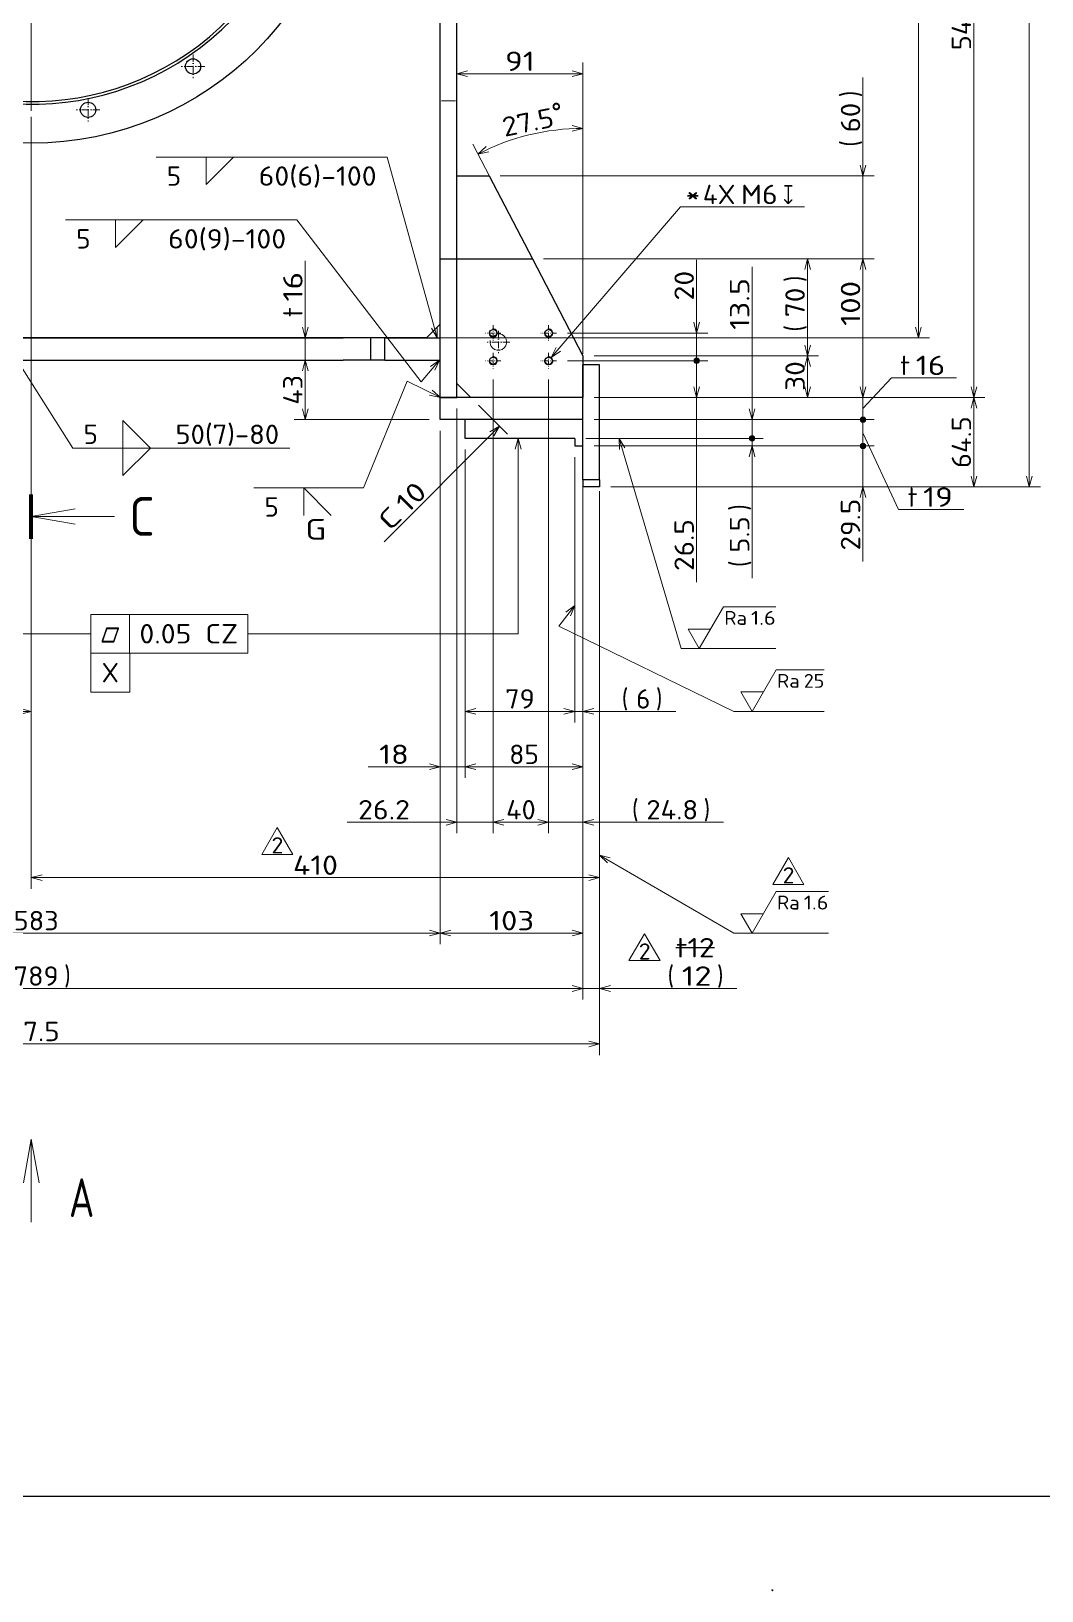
# Model space of a CAD drawing. Extents: x 0 to 1254, y -12 to 833.
# Drawn here: x 586.3 to 768.6, y 7.9 to 289.3 of the extents above; entities that cross this region are included whole.
import ezdxf
from ezdxf.enums import TextEntityAlignment as Align

# ---------------------------------------------------------------- set-up
doc = ezdxf.new("R2010")
doc.units = 0
doc.linetypes.add('DASHDOT', pattern=[18.5, 12, -3, 0.5, -3])
doc.layers.get('0').update_dxf_attribs({"lineweight": 13})
doc.styles.add('GDT', font='gdt.shx')
doc.styles.get("Standard").update_dxf_attribs({"font": 'isocp.shx'})
doc.dimstyles.get("Standard").update_dxf_attribs({"dimtxt": 2.5, "dimasz": 2.5, "dimexe": 1.25, "dimexo": 0.625, "dimtad": 1, "dimcen": 2.5, "dimadec": 0, "dimazin": 0, "dimtfac": 1, "dimtmove": 0, "dimatfit": 0, "dimfxl": 1, "dimarcsym": 0})

# ---------------------------------------------------------------- blocks, each defined once
blk = doc.blocks.new('*D1')
at = {"color": 7, "lineweight": 13}
for p, q in [((622.711303, 402.926621), (768.336303, 402.926621)), ((766.336303, 207.051621), (766.336303, 402.926621)), ((690.836303, 207.051621), (768.336303, 207.051621))]:
    blk.add_line(p, q, dxfattribs=at)
for points in [[(766.853942, 400.994767), (766.336303, 402.926621), (765.818664, 400.994767)], [(765.818664, 208.983475), (766.336303, 207.051621), (766.853942, 208.983475)]]:
    blk.add_lwpolyline(points, dxfattribs=at)
at = {"color": 7, "lineweight": 13, "width": 0.8352}
blk.add_text('783.5', height=3.5, rotation=90, dxfattribs=at).set_placement((765.836303, 298.933919), (765.836303, 311.044324), align=Align.FIT)
blk = doc.blocks.new('*D12')
at = {"color": 7, "lineweight": 13}
for p, q in [((685.836303, 231.051621), (685.836303, 273.717526)), ((675.802879, 249.950646), (665.962226, 268.854367))]:
    blk.add_line(p, q, dxfattribs=at)
for points in [[(683.904449, 271.199887), (685.836303, 271.717526), (683.904449, 272.235162)], [(668.360275, 268.431527), (666.885726, 267.080346), (668.838317, 267.513226)]]:
    blk.add_lwpolyline(points, dxfattribs=at)
blk.add_arc((685.836303, 230.676621), 41.040905, 90.000003, 117.500004, dxfattribs=at)
blk.add_text('%%d', height=3.5, rotation=11.549257, dxfattribs=at).set_placement((680.700179, 272.740899))
at = {"color": 7, "lineweight": 13, "width": 0.836938}
blk.add_text('27.5', height=3.5, rotation=11.549237, dxfattribs=at).set_placement((671.683738, 270.183942), (680.840324, 272.055066), align=Align.FIT)
blk = doc.blocks.new('*D14')
at = {"color": 7, "lineweight": 13}
for p, q in [((481.961303, 221.176621), (481.961303, 104.551621)), ((688.836303, 205.051621), (688.836303, 104.551621)), ((481.961303, 106.551621), (688.836303, 106.551621))]:
    blk.add_line(p, q, dxfattribs=at)
for points in [[(483.893157, 107.06926), (481.961303, 106.551621), (483.893157, 106.033982)], [(686.904449, 106.033982), (688.836303, 106.551621), (686.904449, 107.06926)]]:
    blk.add_lwpolyline(points, dxfattribs=at)
at = {"color": 7, "lineweight": 13, "width": 0.8352}
blk.add_text('827.5', height=3.5, dxfattribs=at).set_placement((579.343601, 107.051621), (591.454005, 107.051621), align=Align.FIT)
blk = doc.blocks.new('*D15')
at = {"color": 214, "lineweight": 13}
for p, q in [((680.124336, 230.371117), (703.418128, 257.553033)), ((703.418128, 257.553033), (725.779754, 257.553033))]:
    blk.add_line(p, q, dxfattribs=at)
blk.add_lwpolyline([(680.988357, 232.174851), (680.124336, 230.371117), (681.774467, 231.501183)], dxfattribs=at)
for s, width, p, p2 in [('4X', 0.953546, (707.449989, 258.053033), (713.330192, 258.053033)), ('M6', 0.967101, (714.3302, 258.053033), (720.93872, 258.053033))]:
    blk.add_text(s, height=3.5, dxfattribs=dict(at, width=width)).set_placement(p, p2, align=Align.FIT)
at = {"color": 214, "lineweight": 13, "style": 'GDT', "width": 0.52601}
blk.add_text('x', height=3.5, dxfattribs=at).set_placement((721.93872, 258.053033), (723.779754, 258.053033), align=Align.FIT)
blk = doc.blocks.new('*D17')
at = {"color": 7, "lineweight": 13}
for p, q in [((622.711303, 399.926621), (748.336303, 399.926621)), ((746.336303, 233.926621), (746.336303, 399.926621)), ((659.586303, 233.926621), (748.336303, 233.926621))]:
    blk.add_line(p, q, dxfattribs=at)
for points in [[(746.853942, 397.994767), (746.336303, 399.926621), (745.818664, 397.994767)], [(745.818664, 235.858475), (746.336303, 233.926621), (746.853942, 235.858475)]]:
    blk.add_lwpolyline(points, dxfattribs=at)
at = {"color": 7, "lineweight": 13, "width": 0.839874}
blk.add_text('664', height=3.5, rotation=90, dxfattribs=at).set_placement((745.836303, 312.867228), (745.836303, 320.986014), align=Align.FIT)
blk = doc.blocks.new('*D18')
at = {"color": 7, "lineweight": 13}
for p, q in [((663.086303, 281.577279), (685.836303, 281.577279)), ((685.836303, 231.051621), (685.836303, 283.577279))]:
    blk.add_line(p, q, dxfattribs=at)
for points in [[(665.018157, 282.094918), (663.086303, 281.577279), (665.018157, 281.059643)], [(683.904449, 281.059643), (685.836303, 281.577279), (683.904449, 282.094918)]]:
    blk.add_lwpolyline(points, dxfattribs=at)
at = {"color": 7, "lineweight": 13, "width": 1.036294}
blk.add_text('91', height=3.5, dxfattribs=at).set_placement((671.78421, 282.077279), (677.138397, 282.077279), align=Align.FIT)
blk = doc.blocks.new('*D21')
at = {"color": 7, "lineweight": 13}
for p, q in [((685.836303, 206.301621), (685.836303, 114.551621)), ((688.836303, 206.301621), (688.836303, 114.551621)), ((680.836303, 116.551621), (713.59143, 116.551621))]:
    blk.add_line(p, q, dxfattribs=at)
for points in [[(683.904449, 116.033982), (685.836303, 116.551621), (683.904449, 117.06926)], [(690.768157, 117.06926), (688.836303, 116.551621), (690.768157, 116.033982)]]:
    blk.add_lwpolyline(points, dxfattribs=at)
for s, p in [('(', (701.081176, 117.051621)), (')', (710.013397, 117.051621))]:
    blk.add_text(s, height=3.5, dxfattribs=at).set_placement(p)
at = {"color": 7, "lineweight": 13, "width": 0.868247}
blk.add_text('12', height=3.5, dxfattribs=at).set_placement((703.65921, 117.051621), (709.013397, 117.051621), align=Align.FIT)
blk = doc.blocks.new('*D22')
at = {"color": 7, "lineweight": 13}
for p, q in [((586.336303, 266.301621), (586.336303, 134.551621)), ((688.836303, 206.301621), (688.836303, 134.551621)), ((586.336303, 136.551621), (688.836303, 136.551621))]:
    blk.add_line(p, q, dxfattribs=at)
for points in [[(588.268155, 137.06926), (586.336303, 136.551621), (588.268155, 136.033982)], [(686.904449, 136.033982), (688.836303, 136.551621), (686.904449, 137.06926)]]:
    blk.add_lwpolyline(points, dxfattribs=at)
at = {"color": 7, "lineweight": 13, "width": 0.854609}
blk.add_text('410', height=3.5, dxfattribs=at).set_placement((633.526908, 137.051621), (641.645698, 137.051621), align=Align.FIT)
blk = doc.blocks.new('*D23')
at = {"color": 5, "lineweight": 13}
blk.add_line((497.336303, 316.551621), (586.336303, 316.551621), dxfattribs=at)
for points in [[(499.268157, 317.069259), (497.336303, 316.551621), (499.268157, 316.033983)], [(584.404451, 316.033983), (586.336303, 316.551621), (584.404451, 317.069259)]]:
    blk.add_lwpolyline(points, dxfattribs=at)
for s, height, width, p, p2 in [('356', 3.5, 0.854609, (541.010467, 317.051621), (549.129257, 317.051621)), ('%%p0.10', 1.75, 0.948387, (551.229251, 317.926621), (558.579252, 317.926621))]:
    blk.add_text(s, height=height, dxfattribs=dict(at, width=width)).set_placement(p, p2, align=Align.FIT)
blk = doc.blocks.new('*D26')
at = {"color": 7, "lineweight": 13}
for p, q in [((514.336303, 217.176621), (514.336303, 124.551621)), ((660.086303, 217.176621), (660.086303, 124.551621)), ((514.336303, 126.551621), (660.086303, 126.551621))]:
    blk.add_line(p, q, dxfattribs=at)
for points in [[(516.268157, 127.06926), (514.336303, 126.551621), (516.268157, 126.033982)], [(658.154449, 126.033982), (660.086303, 126.551621), (658.154449, 127.06926)]]:
    blk.add_lwpolyline(points, dxfattribs=at)
at = {"color": 7, "lineweight": 13, "width": 0.854609}
blk.add_text('583', height=3.5, dxfattribs=at).set_placement((583.15191, 127.051621), (591.270696, 127.051621), align=Align.FIT)
blk = doc.blocks.new('*D27')
at = {"color": 7, "lineweight": 13}
for p, q in [((660.086303, 217.176621), (660.086303, 124.551621)), ((685.836303, 217.176621), (685.836303, 124.551621)), ((660.086303, 126.551621), (685.836303, 126.551621))]:
    blk.add_line(p, q, dxfattribs=at)
for points in [[(662.018157, 127.06926), (660.086303, 126.551621), (662.018157, 126.033982)], [(683.904449, 126.033982), (685.836303, 126.551621), (683.904449, 127.06926)]]:
    blk.add_lwpolyline(points, dxfattribs=at)
at = {"color": 7, "lineweight": 13, "width": 0.854609}
blk.add_text('103', height=3.5, dxfattribs=at).set_placement((668.901908, 127.051621), (677.020698, 127.051621), align=Align.FIT)
blk = doc.blocks.new('*D28')
at = {"color": 7, "lineweight": 13}
for p, q in [((716.336303, 216.301621), (716.336303, 246.7174)), ((687.836303, 219.176621), (718.336303, 219.176621)), ((686.336303, 215.801621), (718.336303, 215.801621))]:
    blk.add_line(p, q, dxfattribs=at)
blk.add_lwpolyline([(715.818664, 221.108475), (716.336303, 219.176621), (716.853942, 221.108475)], dxfattribs=at)
at = {"color": 7, "lineweight": 13, "const_width": 0.5}
for points in [[(716.586303, 215.801621, 1), (716.086303, 215.801621)], [(716.086303, 215.801621, 1), (716.586303, 215.801621)]]:
    blk.add_lwpolyline(points, format="xyb", dxfattribs=at)
at = {"color": 7, "lineweight": 13}
blk.add_circle((716.336303, 215.801621), 0.5, dxfattribs=at)
at = {"color": 7, "lineweight": 13, "width": 0.836938}
blk.add_text('13.5', height=3.5, rotation=90, dxfattribs=at).set_placement((715.836303, 235.37159), (715.836303, 244.7174), align=Align.FIT)
blk = doc.blocks.new('*D29')
at = {"color": 7, "lineweight": 13}
for p, q in [((716.336303, 216.301621), (716.336303, 220.801621)), ((686.336303, 215.801621), (718.336303, 215.801621)), ((687.836303, 214.426621), (718.336303, 214.426621)), ((716.336303, 190.589249), (716.336303, 215.301621))]:
    blk.add_line(p, q, dxfattribs=at)
blk.add_lwpolyline([(716.853942, 212.494767), (716.336303, 214.426621), (715.818664, 212.494767)], dxfattribs=at)
at = {"color": 7, "lineweight": 13, "const_width": 0.5}
for points in [[(716.586303, 215.801621, 1), (716.086303, 215.801621)], [(716.086303, 215.801621, 1), (716.586303, 215.801621)]]:
    blk.add_lwpolyline(points, format="xyb", dxfattribs=at)
at = {"color": 7, "lineweight": 13}
blk.add_circle((716.336303, 215.801621), 0.5, dxfattribs=at)
for s, p in [(')', (715.836303, 202.748505)), ('(', (715.836303, 192.589249))]:
    blk.add_text(s, height=3.5, rotation=90.000003, dxfattribs=at).set_placement(p)
at = {"color": 7, "lineweight": 13, "width": 0.840154}
blk.add_text('5.5', height=3.5, rotation=90, dxfattribs=at).set_placement((715.836303, 195.167298), (715.836303, 201.748505), align=Align.FIT)
blk = doc.blocks.new('*D30')
at = {"color": 7, "lineweight": 13}
for p, q in [((687.836303, 230.676621), (728.336303, 230.676621)), ((726.336303, 223.176621), (726.336303, 230.676621)), ((687.836303, 223.176621), (728.336303, 223.176621))]:
    blk.add_line(p, q, dxfattribs=at)
for points in [[(726.853942, 228.744767), (726.336303, 230.676621), (725.818664, 228.744767)], [(725.818664, 225.108475), (726.336303, 223.176621), (726.853942, 225.108475)]]:
    blk.add_lwpolyline(points, dxfattribs=at)
at = {"color": 7, "lineweight": 13, "width": 0.868247}
blk.add_text('30', height=3.5, rotation=90, dxfattribs=at).set_placement((725.836303, 224.36744), (725.836303, 229.721627), align=Align.FIT)
blk = doc.blocks.new('*D31')
at = {"color": 7, "lineweight": 13}
for p, q in [((678.726379, 248.176621), (728.336303, 248.176621)), ((726.336303, 230.676621), (726.336303, 248.176621)), ((687.836303, 230.676621), (728.336303, 230.676621))]:
    blk.add_line(p, q, dxfattribs=at)
for points in [[(726.853942, 246.244767), (726.336303, 248.176621), (725.818664, 246.244767)], [(725.818664, 232.608475), (726.336303, 230.676621), (726.853942, 232.608475)]]:
    blk.add_lwpolyline(points, dxfattribs=at)
for s, p in [(')', (725.836303, 243.994187)), ('(', (725.836303, 235.061967))]:
    blk.add_text(s, height=3.5, rotation=90.000003, dxfattribs=at).set_placement(p)
at = {"color": 7, "lineweight": 13, "width": 0.868247}
blk.add_text('70', height=3.5, rotation=90, dxfattribs=at).set_placement((725.836303, 237.64), (725.836303, 242.994187), align=Align.FIT)
blk = doc.blocks.new('*D34')
at = {"color": 7, "lineweight": 13}
for p, q in [((648.086303, 229.926621), (633.754394, 229.926621)), ((635.754394, 219.176621), (635.754394, 229.926621)), ((658.086303, 219.176621), (633.754394, 219.176621))]:
    blk.add_line(p, q, dxfattribs=at)
for points in [[(636.272033, 227.994767), (635.754394, 229.926621), (635.236755, 227.994767)], [(635.236755, 221.108475), (635.754394, 219.176621), (636.272033, 221.108475)]]:
    blk.add_lwpolyline(points, dxfattribs=at)
at = {"color": 7, "lineweight": 13, "width": 0.868247}
blk.add_text('43', height=3.5, rotation=90, dxfattribs=at).set_placement((635.254394, 221.874528), (635.254394, 227.228715), align=Align.FIT)
blk = doc.blocks.new('*D35')
at = {"color": 7, "lineweight": 13}
blk.add_line((635.754394, 224.926621), (635.754394, 247.830247), dxfattribs=at)
for points in [[(635.236755, 235.858475), (635.754394, 233.926621), (636.272033, 235.858475)], [(636.272033, 227.994767), (635.754394, 229.926621), (635.236755, 227.994767)]]:
    blk.add_lwpolyline(points, dxfattribs=at)
for s, width, p, p2 in [('16', 0.868247, (635.254394, 240.476052), (635.254394, 245.830239)), ('t', 1.09249, (635.254394, 237.655236), (635.254394, 239.476052))]:
    blk.add_text(s, height=3.5, rotation=90, dxfattribs=dict(at, width=width)).set_placement(p, p2, align=Align.FIT)
blk = doc.blocks.new('*D40')
at = {"color": 7, "lineweight": 13}
for p, q in [((665.086303, 360.551621), (758.336303, 360.551621)), ((756.336303, 223.176621), (756.336303, 360.551621)), ((687.836303, 223.176621), (758.336303, 223.176621))]:
    blk.add_line(p, q, dxfattribs=at)
for points in [[(756.853942, 358.619771), (756.336303, 360.551621), (755.818664, 358.619771)], [(755.818664, 225.108475), (756.336303, 223.176621), (756.853942, 225.108475)]]:
    blk.add_lwpolyline(points, dxfattribs=at)
at = {"color": 7, "lineweight": 13, "width": 0.8352}
blk.add_text('549.5', height=3.5, rotation=90, dxfattribs=at).set_placement((755.836303, 285.808919), (755.836303, 297.919324), align=Align.FIT)
blk = doc.blocks.new('*D43')
at = {"color": 7, "lineweight": 13}
for p, q in [((687.836303, 223.176621), (758.336303, 223.176621)), ((756.336303, 207.051621), (756.336303, 223.176621)), ((690.836303, 207.051621), (758.336303, 207.051621))]:
    blk.add_line(p, q, dxfattribs=at)
for points in [[(756.853942, 221.244767), (756.336303, 223.176621), (755.818664, 221.244767)], [(755.818664, 208.983475), (756.336303, 207.051621), (756.853942, 208.983475)]]:
    blk.add_lwpolyline(points, dxfattribs=at)
at = {"color": 7, "lineweight": 13, "width": 0.836938}
blk.add_text('64.5', height=3.5, rotation=90, dxfattribs=at).set_placement((755.836303, 210.441216), (755.836303, 219.787026), align=Align.FIT)
blk = doc.blocks.new('*D59')
at = {"color": 7, "lineweight": 13}
for p, q in [((488.586303, 205.051621), (488.586303, 114.551621)), ((685.836303, 205.051621), (685.836303, 114.551621)), ((488.586303, 116.551621), (685.836303, 116.551621))]:
    blk.add_line(p, q, dxfattribs=at)
for points in [[(490.518157, 117.06926), (488.586303, 116.551621), (490.518157, 116.033982)], [(683.904449, 116.033982), (685.836303, 116.551621), (683.904449, 117.06926)]]:
    blk.add_lwpolyline(points, dxfattribs=at)
for s, p in [('(', (580.573876, 117.051621)), (')', (592.270696, 117.051621))]:
    blk.add_text(s, height=3.5, dxfattribs=at).set_placement(p)
at = {"color": 7, "lineweight": 13, "width": 0.86987}
blk.add_text('789', height=3.5, dxfattribs=at).set_placement((583.15191, 117.051621), (591.270696, 117.051621), align=Align.FIT)
blk = doc.blocks.new('*D62')
at = {"color": 7, "lineweight": 13}
for p, q in [((660.086303, 217.176621), (660.086303, 154.551621)), ((664.586303, 213.801621), (664.586303, 154.551621)), ((647.068794, 156.551621), (669.586303, 156.551621))]:
    blk.add_line(p, q, dxfattribs=at)
for points in [[(658.154449, 156.033982), (660.086303, 156.551621), (658.154449, 157.06926)], [(666.518157, 157.06926), (664.586303, 156.551621), (666.518157, 156.033982)]]:
    blk.add_lwpolyline(points, dxfattribs=at)
at = {"color": 7, "lineweight": 13, "width": 0.868247}
blk.add_text('18', height=3.5, dxfattribs=at).set_placement((649.068794, 157.051621), (654.422981, 157.051621), align=Align.FIT)
blk = doc.blocks.new('*D63')
at = {"color": 7, "lineweight": 13}
for p, q in [((664.586303, 213.801621), (664.586303, 154.551621)), ((685.836303, 205.051621), (685.836303, 154.551621)), ((664.586303, 156.551621), (685.836303, 156.551621))]:
    blk.add_line(p, q, dxfattribs=at)
for points in [[(666.518157, 157.06926), (664.586303, 156.551621), (666.518157, 156.033982)], [(683.904449, 156.033982), (685.836303, 156.551621), (683.904449, 157.06926)]]:
    blk.add_lwpolyline(points, dxfattribs=at)
at = {"color": 7, "lineweight": 13, "width": 0.868247}
blk.add_text('85', height=3.5, dxfattribs=at).set_placement((672.53421, 157.051621), (677.888397, 157.051621), align=Align.FIT)
blk = doc.blocks.new('*D64')
at = {"color": 7, "lineweight": 13}
for p, q in [((684.336303, 212.426621), (684.336303, 164.551621)), ((685.836303, 205.051621), (685.836303, 164.551621)), ((679.336303, 166.551621), (702.57405, 166.551621))]:
    blk.add_line(p, q, dxfattribs=at)
for points in [[(682.404449, 166.033982), (684.336303, 166.551621), (682.404449, 167.06926)], [(687.768157, 167.06926), (685.836303, 166.551621), (687.768157, 166.033982)]]:
    blk.add_lwpolyline(points, dxfattribs=at)
for s, p in [('(', (692.828384, 167.051621)), (')', (698.996017, 167.051621))]:
    blk.add_text(s, height=3.5, dxfattribs=at).set_placement(p)
at = {"color": 7, "lineweight": 13, "width": 0.913976}
blk.add_text('6', height=3.5, dxfattribs=at).set_placement((695.406417, 167.051621), (697.996017, 167.051621), align=Align.FIT)
blk = doc.blocks.new('*D65')
at = {"color": 7, "lineweight": 13}
for p, q in [((664.586303, 213.801621), (664.586303, 164.551621)), ((684.336303, 212.426621), (684.336303, 164.551621)), ((664.586303, 166.551621), (684.336303, 166.551621))]:
    blk.add_line(p, q, dxfattribs=at)
for points in [[(666.518157, 167.06926), (664.586303, 166.551621), (666.518157, 166.033982)], [(682.404449, 166.033982), (684.336303, 166.551621), (682.404449, 167.06926)]]:
    blk.add_lwpolyline(points, dxfattribs=at)
at = {"color": 7, "lineweight": 13, "width": 0.892365}
blk.add_text('79', height=3.5, dxfattribs=at).set_placement((671.78421, 167.051621), (677.138397, 167.051621), align=Align.FIT)
blk = doc.blocks.new('*D66')
at = {"color": 7, "lineweight": 13}
for p, q in [((687.836303, 214.426621), (738.336303, 214.426621)), ((736.336303, 193.565507), (736.336303, 213.926621)), ((690.836303, 207.051621), (738.336303, 207.051621))]:
    blk.add_line(p, q, dxfattribs=at)
at = {"color": 7, "lineweight": 13, "const_width": 0.5}
for points in [[(736.586303, 214.426621, 1), (736.086303, 214.426621)], [(736.086303, 214.426621, 1), (736.586303, 214.426621)]]:
    blk.add_lwpolyline(points, format="xyb", dxfattribs=at)
at = {"color": 7, "lineweight": 13}
blk.add_lwpolyline([(736.853942, 205.119767), (736.336303, 207.051621), (735.818664, 205.119767)], dxfattribs=at)
blk.add_circle((736.336303, 214.426621), 0.5, dxfattribs=at)
at = {"color": 7, "lineweight": 13, "width": 0.836938}
blk.add_text('29.5', height=3.5, rotation=90, dxfattribs=at).set_placement((735.836303, 195.565507), (735.836303, 204.911309), align=Align.FIT)
blk = doc.blocks.new('*D67')
at = {"color": 7, "lineweight": 13}
for p, q in [((687.836303, 219.176621), (738.336303, 219.176621)), ((736.336303, 214.926621), (736.336303, 218.676621)), ((736.336303, 216.801621), (742.72058, 202.957123)), ((687.836303, 214.426621), (738.336303, 214.426621)), ((742.72058, 202.957123), (754.545471, 202.957123))]:
    blk.add_line(p, q, dxfattribs=at)
at = {"color": 7, "lineweight": 13, "const_width": 0.5}
for points in [[(736.586303, 219.176621, 1), (736.086303, 219.176621)], [(736.086303, 219.176621, 1), (736.586303, 219.176621)], [(736.586303, 214.426621, 1), (736.086303, 214.426621)], [(736.086303, 214.426621, 1), (736.586303, 214.426621)]]:
    blk.add_lwpolyline(points, format="xyb", dxfattribs=at)
at = {"color": 7, "lineweight": 13}
for centre in [(736.336303, 219.176621), (736.336303, 214.426621)]:
    blk.add_circle(centre, 0.5, dxfattribs=at)
for s, width, p, p2 in [('t', 1.09248, (744.370483, 203.457123), (746.191284, 203.457123)), ('19', 0.892365, (747.191284, 203.457123), (752.545471, 203.457123))]:
    blk.add_text(s, height=3.5, dxfattribs=dict(at, width=width)).set_placement(p, p2, align=Align.FIT)
blk = doc.blocks.new('*D68')
at = {"color": 7, "lineweight": 13}
for p, q in [((736.336303, 219.676621), (736.336303, 228.176621)), ((736.336303, 221.176621), (741.485534, 226.715516)), ((741.485534, 226.715516), (753.192809, 226.715516)), ((687.836303, 223.176621), (738.336303, 223.176621)), ((687.836303, 219.176621), (738.336303, 219.176621))]:
    blk.add_line(p, q, dxfattribs=at)
blk.add_lwpolyline([(735.818664, 225.108475), (736.336303, 223.176621), (736.853942, 225.108475)], dxfattribs=at)
at = {"color": 7, "lineweight": 13, "const_width": 0.5}
for points in [[(736.586303, 219.176621, 1), (736.086303, 219.176621)], [(736.086303, 219.176621, 1), (736.586303, 219.176621)]]:
    blk.add_lwpolyline(points, format="xyb", dxfattribs=at)
at = {"color": 7, "lineweight": 13}
blk.add_circle((736.336303, 219.176621), 0.5, dxfattribs=at)
for s, width, p, p2 in [('t', 1.09248, (743.017822, 227.215516), (744.838622, 227.215516)), ('16', 0.868247, (745.838622, 227.215516), (751.192809, 227.215516))]:
    blk.add_text(s, height=3.5, dxfattribs=dict(at, width=width)).set_placement(p, p2, align=Align.FIT)
blk = doc.blocks.new('*D69')
at = {"color": 7, "lineweight": 13}
for p, q in [((678.726379, 248.176621), (738.336303, 248.176621)), ((736.336303, 223.176621), (736.336303, 248.176621)), ((687.836303, 223.176621), (738.336303, 223.176621))]:
    blk.add_line(p, q, dxfattribs=at)
for points in [[(736.853942, 246.244767), (736.336303, 248.176621), (735.818664, 246.244767)], [(735.818664, 225.108475), (736.336303, 223.176621), (736.853942, 225.108475)]]:
    blk.add_lwpolyline(points, dxfattribs=at)
at = {"color": 7, "lineweight": 13, "width": 0.854609}
blk.add_text('100', height=3.5, rotation=90, dxfattribs=at).set_placement((735.836303, 236.094338), (735.836303, 244.213128), align=Align.FIT)
blk = doc.blocks.new('*D70')
at = {"color": 7, "lineweight": 13}
for p, q in [((736.336303, 243.176621), (736.336303, 280.919614)), ((670.917877, 263.176621), (738.336303, 263.176621)), ((678.726379, 248.176621), (738.336303, 248.176621))]:
    blk.add_line(p, q, dxfattribs=at)
for points in [[(735.818664, 265.108472), (736.336303, 263.176621), (736.853942, 265.108472)], [(736.853942, 246.244767), (736.336303, 248.176621), (735.818664, 246.244767)]]:
    blk.add_lwpolyline(points, dxfattribs=at)
for s, p in [(')', (735.836303, 277.34158)), ('(', (735.836303, 268.409352))]:
    blk.add_text(s, height=3.5, rotation=90.000003, dxfattribs=at).set_placement(p)
at = {"color": 7, "lineweight": 13, "width": 0.868247}
blk.add_text('60', height=3.5, rotation=90, dxfattribs=at).set_placement((735.836303, 270.987389), (735.836303, 276.341576), align=Align.FIT)
blk = doc.blocks.new('*D74')
at = {"color": 7, "lineweight": 13}
for p, q in [((586.336303, 266.301621), (586.336303, 164.551621)), ((491.086303, 210.926621), (491.086303, 164.551621)), ((491.086303, 166.551621), (586.336303, 166.551621))]:
    blk.add_line(p, q, dxfattribs=at)
for points in [[(493.018157, 167.06926), (491.086303, 166.551621), (493.018157, 166.033982)], [(584.404451, 166.033982), (586.336303, 166.551621), (584.404451, 167.06926)]]:
    blk.add_lwpolyline(points, dxfattribs=at)
for s, height, width, p, p2 in [('+0.25', 1.75, 0.781316, (528.308051, 170.901627), (534.36325, 170.901627)), ('381', 3.5, 0.955152, (518.089263, 168.101624), (526.208053, 168.101624)), ('+0.15', 1.75, 0.781316, (528.308051, 167.051621), (534.36325, 167.051621))]:
    blk.add_text(s, height=height, dxfattribs=dict(at, width=width)).set_placement(p, p2, align=Align.FIT)
blk = doc.blocks.new('*D79')
at = {"color": 7, "lineweight": 13}
for p, q in [((669.636306, 226.40162), (669.636306, 144.551621)), ((663.086303, 221.176621), (663.086303, 144.551621)), ((643.272731, 146.551621), (674.636306, 146.551621))]:
    blk.add_line(p, q, dxfattribs=at)
for points in [[(661.154449, 146.033982), (663.086303, 146.551621), (661.154449, 147.06926)], [(671.568153, 147.06926), (669.636306, 146.551621), (671.568153, 146.033982)]]:
    blk.add_lwpolyline(points, dxfattribs=at)
at = {"color": 7, "lineweight": 13, "width": 0.836938}
blk.add_text('26.2', height=3.5, dxfattribs=at).set_placement((645.272731, 147.051621), (654.618537, 147.051621), align=Align.FIT)
blk = doc.blocks.new('*D80')
at = {"color": 7, "lineweight": 13}
for p, q in [((669.636306, 226.40162), (669.636306, 144.551621)), ((679.636306, 226.40162), (679.636306, 144.551621)), ((669.636306, 146.551621), (679.636306, 146.551621))]:
    blk.add_line(p, q, dxfattribs=at)
for points in [[(671.568153, 147.06926), (669.636306, 146.551621), (671.568153, 146.033982)], [(677.704452, 146.033982), (679.636306, 146.551621), (677.704452, 147.06926)]]:
    blk.add_lwpolyline(points, dxfattribs=at)
at = {"color": 7, "lineweight": 13, "width": 0.868247}
blk.add_text('40', height=3.5, dxfattribs=at).set_placement((671.959213, 147.051621), (677.3134, 147.051621), align=Align.FIT)
blk = doc.blocks.new('*D81')
at = {"color": 7, "lineweight": 13}
for p, q in [((679.636306, 226.40162), (679.636306, 144.551621)), ((685.836303, 205.051621), (685.836303, 144.551621)), ((674.636306, 146.551621), (711.182357, 146.551621))]:
    blk.add_line(p, q, dxfattribs=at)
for points in [[(677.704452, 146.033982), (679.636306, 146.551621), (677.704452, 147.06926)], [(687.768157, 147.06926), (685.836303, 146.551621), (687.768157, 146.033982)]]:
    blk.add_lwpolyline(points, dxfattribs=at)
for s, p in [('(', (694.68048, 147.051621)), (')', (707.604324, 147.051621))]:
    blk.add_text(s, height=3.5, dxfattribs=at).set_placement(p)
at = {"color": 7, "lineweight": 13, "width": 0.836938}
blk.add_text('24.8', height=3.5, dxfattribs=at).set_placement((697.258514, 147.051621), (706.604324, 147.051621), align=Align.FIT)
blk = doc.blocks.new('*D84')
at = {"color": 7, "lineweight": 13}
for p, q in [((683.0363, 229.801621), (708.336303, 229.801621)), ((706.336303, 189.878724), (706.336303, 229.301621)), ((687.836303, 223.176621), (708.336303, 223.176621))]:
    blk.add_line(p, q, dxfattribs=at)
at = {"color": 7, "lineweight": 13, "const_width": 0.5}
for points in [[(706.586303, 229.801621, 1), (706.086303, 229.801621)], [(706.086303, 229.801621, 1), (706.586303, 229.801621)]]:
    blk.add_lwpolyline(points, format="xyb", dxfattribs=at)
at = {"color": 7, "lineweight": 13}
blk.add_lwpolyline([(705.818664, 225.108475), (706.336303, 223.176621), (706.853942, 225.108475)], dxfattribs=at)
blk.add_circle((706.336303, 229.801621), 0.5, dxfattribs=at)
at = {"color": 7, "lineweight": 13, "width": 0.836938}
blk.add_text('26.5', height=3.5, rotation=90, dxfattribs=at).set_placement((705.836303, 191.878724), (705.836303, 201.224526), align=Align.FIT)
blk = doc.blocks.new('*D85')
at = {"color": 7, "lineweight": 13}
for p, q in [((706.336303, 230.301621), (706.336303, 248.024262)), ((683.0363, 234.801621), (708.336303, 234.801621)), ((683.0363, 229.801621), (708.336303, 229.801621))]:
    blk.add_line(p, q, dxfattribs=at)
blk.add_lwpolyline([(705.818664, 236.733475), (706.336303, 234.801621), (706.853942, 236.733475)], dxfattribs=at)
at = {"color": 7, "lineweight": 13, "const_width": 0.5}
for points in [[(706.586303, 229.801621, 1), (706.086303, 229.801621)], [(706.086303, 229.801621, 1), (706.586303, 229.801621)]]:
    blk.add_lwpolyline(points, format="xyb", dxfattribs=at)
at = {"color": 7, "lineweight": 13}
blk.add_circle((706.336303, 229.801621), 0.5, dxfattribs=at)
at = {"color": 7, "lineweight": 13, "width": 0.868247}
blk.add_text('20', height=3.5, rotation=90, dxfattribs=at).set_placement((705.836303, 240.670068), (705.836303, 246.024255), align=Align.FIT)
blk = doc.blocks.new('*D88')
at = {"color": 7, "lineweight": 13}
for p, q in [((514.336303, 267.176621), (514.336303, 311.131898)), ((514.336303, 309.131898), (660.086303, 309.131898))]:
    blk.add_line(p, q, dxfattribs=at)
for points in [[(516.268157, 309.649535), (514.336303, 309.131898), (516.268157, 308.61426)], [(658.154449, 308.61426), (660.086303, 309.131898), (658.154449, 309.649535)]]:
    blk.add_lwpolyline(points, dxfattribs=at)
at = {"color": 7, "lineweight": 13, "width": 0.854609}
blk.add_text('583', height=3.5, dxfattribs=at).set_placement((616.142022, 309.631898), (624.26081, 309.631898), align=Align.FIT)

msp = doc.modelspace()

# ---------------------------------------------------------------- linework, layer by layer
at = {"color": 7, "linetype": 'DASHDOT', "lineweight": 13}
for p, q in [((586.3363, 416.3606), (586.3363, 205.6912)), ((586.3363, 384.8016), (586.3363, 268.3016))]:
    msp.add_line(p, q, dxfattribs=at)
at = {"color": 7, "lineweight": 25}
for p, q in [((660.0863, 280.8188), (660.0863, 360.5516)), ((663.0863, 280.8188), (663.0863, 360.5516)), ((660.0863, 273.7477), (660.0863, 280.8188)), ((663.0863, 273.7477), (663.0863, 280.8188)), ((660.0863, 248.1766), (660.0863, 273.7477)), ((663.0863, 248.1766), (663.0863, 273.7477)), ((663.0863, 263.1766), (668.9179, 263.1766)), ((663.0863, 248.1766), (663.0863, 263.1766)), ((668.9179, 263.1766), (676.7264, 248.1766)), ((660.0863, 248.1766), (663.0863, 248.1766)), ((660.0863, 223.1766), (660.0863, 248.1766)), ((663.0863, 223.1766), (663.0863, 248.1766)), ((663.0863, 248.1766), (676.7264, 248.1766)), ((663.0863, 225.6766), (663.0863, 248.1766)), ((676.7264, 248.1766), (685.8363, 230.6766)), ((660.0863, 236.4266), (657.5863, 233.9266)), ((657.5863, 233.9266), (516.8363, 233.9266)), ((531.8363, 233.9266), (642.5863, 233.9266)), ((647.5863, 233.9266), (642.5863, 233.9266)), ((647.5863, 229.9266), (647.5863, 233.9266)), ((650.0863, 233.9266), (647.5863, 233.9266)), ((650.0863, 233.9266), (660.0863, 233.9266)), ((650.0863, 229.9266), (650.0863, 233.9266)), ((657.5863, 233.9266), (660.0863, 233.9266)), ((660.0863, 229.9266), (660.0863, 233.9266)), ((531.8363, 229.9266), (642.5863, 229.9266)), ((647.5863, 229.9266), (642.5863, 229.9266)), ((650.0863, 229.9266), (647.5863, 229.9266)), ((650.0863, 229.9266), (660.0863, 229.9266)), ((685.8363, 230.6766), (685.8363, 223.1766)), ((688.8363, 229.0516), (685.8363, 229.0516)), ((685.8363, 208.3016), (685.8363, 229.0516)), ((688.8363, 208.3016), (688.8363, 229.0516)), ((663.0863, 225.6766), (665.5863, 223.1766)), ((660.0863, 223.1766), (663.0863, 223.1766)), ((685.8363, 223.1766), (660.0863, 223.1766)), ((660.0863, 219.1766), (660.0863, 223.1766)), ((685.8363, 223.1766), (665.5863, 223.1766)), ((685.8363, 219.1766), (685.8363, 223.1766)), ((685.8363, 219.1766), (660.0863, 219.1766)), ((664.5863, 215.8016), (664.5863, 219.1766)), ((684.3363, 215.8016), (664.5863, 215.8016)), ((684.3363, 215.8016), (684.3363, 214.4266)), ((684.3363, 214.4266), (685.8363, 214.4266)), ((688.8363, 208.3016), (685.8363, 208.3016)), ((685.8363, 208.3016), (685.8363, 207.0516)), ((688.8363, 208.3016), (688.8363, 207.0516)), ((688.8363, 207.0516), (685.8363, 207.0516)), ((702.569, 123.9549), (709.569, 123.9549)), ((40, 25), (1164, 25))]:
    msp.add_line(p, q, dxfattribs=at)
at = {"color": 7, "linetype": 'DASHDOT', "lineweight": 13, "ltscale": 0.10625}
for p, q in [((615.5037, 285.0245), (615.5037, 280.7745)), ((617.6287, 282.8995), (613.3787, 282.8995)), ((596.5785, 277.1854), (596.5785, 272.9354)), ((598.7035, 275.0604), (594.4535, 275.0604))]:
    msp.add_line(p, q, dxfattribs=at)
at = {"color": 7, "lineweight": 13}
for p, q in [((660.3363, 276.6766), (662.8363, 276.6766)), ((608.8363, 266.5516), (650.543, 266.5516)), ((659.556, 233.9266), (650.543, 266.5516)), ((592.512, 255.2226), (634.2187, 255.2226)), ((667.0005, 221.7624), (672.1982, 216.5647)), ((670.784, 217.9789), (649.9659, 197.1608)), ((593.8363, 214.0516), (632.9534, 214.0516)), ((626.452, 206.8561), (646.2452, 206.8561)), ((586.3363, 201.6912), (601.3363, 201.6912)), ((597.0733, 184.0516), (597.0733, 177.0516)), ((597.0733, 184.0516), (625.395, 184.0516)), ((604.0733, 184.0516), (604.0733, 177.0516)), ((625.395, 184.0516), (625.395, 177.0516)), ((706.8179, 177.9062), (711.148, 185.4062)), ((711.148, 185.4062), (720.5939, 185.4062)), ((706.8179, 177.9062), (704.7971, 181.4062)), ((704.7971, 181.4062), (708.8386, 181.4062)), ((597.0733, 177.0516), (625.395, 177.0516)), ((600.5818, 177.0516), (600.5818, 177.0392)), ((716.3363, 166.5516), (720.6664, 174.0516)), ((720.6664, 174.0516), (729.3609, 174.0516)), ((716.3363, 166.5516), (714.3156, 170.0516)), ((714.3156, 170.0516), (718.357, 170.0516)), ((627.8942, 140.7367), (630.6942, 145.5864)), ((630.6942, 145.5864), (633.4942, 140.7367)), ((627.8942, 140.7367), (633.4942, 140.7367)), ((720.0783, 135.3165), (722.8783, 140.1663)), ((722.8783, 140.1663), (725.6783, 135.3165)), ((720.0783, 135.3165), (725.6783, 135.3165)), ((716.3363, 126.5516), (720.6664, 134.0516)), ((720.6664, 134.0516), (730.1123, 134.0516)), ((716.3363, 126.5516), (714.3156, 130.0516)), ((714.3156, 130.0516), (718.357, 130.0516)), ((694.13, 121.5848), (696.93, 126.4345)), ((696.93, 126.4345), (699.73, 121.5848)), ((694.13, 121.5848), (699.73, 121.5848)), ((586.3358, 89.3856), (586.3368, 89.3856)), ((586.3363, 89.3856), (586.3363, 74.3856))]:
    msp.add_line(p, q, dxfattribs=at)
at = {"color": 7, "linetype": 'DASHDOT', "lineweight": 13, "ltscale": 0.07}
for p, q in [((671.0363, 234.8016), (668.2363, 234.8016)), ((669.6363, 236.2016), (669.6363, 233.4016)), ((681.0363, 234.8016), (678.2363, 234.8016)), ((679.6363, 236.2016), (679.6363, 233.4016)), ((669.6363, 231.2016), (669.6363, 228.4016)), ((679.6363, 231.2016), (679.6363, 228.4016)), ((671.0363, 229.8016), (668.2363, 229.8016)), ((681.0363, 229.8016), (678.2363, 229.8016))]:
    msp.add_line(p, q, dxfattribs=at)
at = {"color": 7, "linetype": 'DASHDOT', "lineweight": 13, "ltscale": 0.101875}
for p, q in [((670.5863, 235.2141), (670.5863, 231.1391)), ((672.6238, 233.1766), (668.5488, 233.1766))]:
    msp.add_line(p, q, dxfattribs=at)
at = {"color": 7, "lineweight": 100}
msp.add_line((586.3363, 197.6912), (586.3363, 205.6912), dxfattribs=at)
at = {"color": 7, "lineweight": 13}
for points in [[(617.8568, 266.5516), (622.8288, 266.5516), (617.8568, 261.5796)], [(601.5325, 255.2226), (606.5045, 255.2226), (601.5325, 250.2505)], [(602.8568, 214.0516), (607.8288, 214.0516), (602.8568, 219.0236)], [(602.8568, 214.0516), (607.8288, 214.0516), (602.8568, 209.0796)], [(597.0818, 170.0392), (597.0818, 177.0392), (604.0818, 177.0392), (604.0818, 170.0392)]]:
    msp.add_lwpolyline(points, close=True, dxfattribs=at)
for points in [[(659.9641, 229.9266), (656.6655, 225.9898), (634.2187, 255.2226)], [(570.9255, 233.9266), (576.3363, 241.5516), (593.8363, 214.0516)], [(658.5426, 235.6509), (659.556, 233.9266), (659.5405, 235.9266)], [(659.1202, 228.1134), (659.9641, 229.9266), (658.3266, 228.7783)], [(660.1341, 223.1766), (654.1359, 226.1391), (646.2452, 206.8561)], [(658.1728, 223.568), (660.1341, 223.1766), (658.6312, 224.4962)], [(669.784, 216.2468), (670.784, 217.9789), (669.052, 216.9789)], [(505.7427, 215.8016), (505.7427, 180.5516), (597.0733, 180.5516)], [(674.1393, 215.8016), (674.1393, 180.5516), (625.395, 180.5516)], [(674.657, 213.8698), (674.1393, 215.8016), (673.6217, 213.8698)], [(692.3433, 215.8016), (703.5471, 177.9062), (720.5939, 177.9062)], [(693.3874, 214.0958), (692.3433, 215.8016), (692.3946, 213.8023)], [(635.4725, 201.8841), (635.4725, 206.8561), (640.4445, 201.8841)], [(594.2148, 203.0804), (586.3363, 201.6912), (594.2148, 200.302)], [(684.3363, 185.6394), (681.4922, 181.9313), (713.0656, 166.5516), (729.3609, 166.5516)], [(683.5713, 183.7915), (684.3363, 185.6394), (682.7499, 184.4216)], [(597.0733, 180.5516), (505.7427, 180.5516)], [(688.8363, 140.6278), (713.0656, 126.5516), (730.1123, 126.5516)], [(690.7667, 140.105), (688.8363, 140.6278), (690.2467, 139.2098)], [(587.7255, 81.5071), (586.3363, 89.3856), (584.9471, 81.5071)]]:
    msp.add_lwpolyline(points, dxfattribs=at)
at = {"color": 7, "lineweight": 25}
for centre, radius in [((586.3363, 326.5516), 57.5), ((615.5037, 282.8995), 1.375), ((596.5785, 275.0604), 1.375), ((669.6363, 234.8016), 0.65), ((679.6363, 234.8016), 0.65), ((669.6363, 229.8016), 0.65), ((679.6363, 229.8016), 0.65)]:
    msp.add_circle(centre, radius, dxfattribs=at)
at = {"color": 7, "lineweight": 13}
msp.add_circle((720, 8), 0.1, dxfattribs=at)
at = {"color": 7, "lineweight": 25}
for centre, radius, start, end in [((586.3363, 326.5516), 50.5, 49.258557, 40.741443), ((586.3363, 326.5516), 50, 49.301222, 40.698778), ((670.5863, 233.1766), 1.2875, 110.65389, 129.970882)]:
    msp.add_arc(centre, radius, start, end, dxfattribs=at)
at = {"color": 7, "lineweight": 13}
for centre, radius in [((669.6363, 234.8016), 0.75), ((670.5863, 233.1766), 1.5), ((679.6363, 234.8016), 0.75), ((669.6363, 229.8016), 0.75), ((679.6363, 229.8016), 0.75)]:
    msp.add_arc(centre, radius, 169.999993, 100.000014, dxfattribs=at)

# ---------------------------------------------------------------- texts
for s, height, width, p, p2 in [('5', 3.5, 0.913975, (610.7613, 261.3724), (613.3509, 261.3724)), ('60(6)-100', 3.5, 0.74678, (627.3347, 261.3724), (648.6179, 261.3724)), ('*', 3.5, 1.195196, (704.3518, 258.1801), (706.9413, 258.1801)), ('5', 3.5, 0.913975, (594.437, 250.0434), (597.0266, 250.0434)), ('60(9)-100', 3.5, 0.74678, (611.0104, 250.0434), (632.2937, 250.0434)), ('5', 3.5, 0.913975, (595.7613, 214.7799), (598.3509, 214.7799)), ('50(7)-80', 3.5, 0.742794, (612.3347, 214.7799), (631.0284, 214.7799)), ('C', 7, 0.765812, (604.0054, 198.2161), (608.6003, 198.2161)), ('5', 3.5, 0.913975, (628.377, 201.6769), (630.9666, 201.6769)), ('G', 3.729, 1.166666, (635.7833, 197.5336), (639.5123, 197.5336)), ('Ra', 2.5, 0.950868, (711.3179, 182.1562), (715.393, 182.1562)), ('1.6', 2.5, 0.795474, (716.143, 182.1562), (720.5939, 182.1562)), ('0.05 CZ', 3.5, 0.828915, (605.8233, 178.8016), (623.645, 178.8016)), ('X', 3.5, 1.099626, (599.024, 171.7892), (602.1397, 171.7892)), ('Ra', 2.5, 0.950868, (720.8363, 170.8016), (724.9115, 170.8016)), ('25', 2.5, 0.839868, (725.6615, 170.8016), (729.3609, 170.8016)), ('2', 2.91, 0.913975, (629.6442, 140.9352), (631.7973, 140.9352)), ('2', 2.91, 0.913974, (721.8283, 135.5151), (723.9814, 135.5151)), ('Ra', 2.5, 0.950868, (720.8363, 130.8016), (724.9115, 130.8016)), ('1.6', 2.5, 0.795474, (725.6615, 130.8016), (730.1123, 130.8016)), ('2', 2.91, 0.913974, (695.88, 121.7833), (698.0331, 121.7833)), ('t12', 3.5, 0.857143, (702.569, 122.1644), (709.569, 122.1644)), ('A', 7, 0.81086, (593.1158, 75.3194), (597.7106, 75.3194))]:
    msp.add_text(s, height=height, dxfattribs=dict(at, width=width)).set_placement(p, p2, align=Align.FIT)
for s, width, p, p2 in [('10', 0.868246, (654.1656, 202.0676), (657.9516, 205.8536)), ('C', 1.146437, (651.0266, 198.9285), (653.4585, 201.3605))]:
    msp.add_text(s, height=3.5, rotation=45, dxfattribs=dict(at, width=width)).set_placement(p, p2, align=Align.FIT)
at = {"color": 7, "lineweight": 13, "style": 'GDT', "width": 0.466667}
msp.add_text('c', height=3.5, dxfattribs=at).set_placement((598.8233, 178.8016), (602.3233, 178.8016), align=Align.FIT)

# ---------------------------------------------------------------- dimensions: what is measured, and where the dimension line sits
at = {"lineweight": 0}
for base, p1, p2, angle, picture, middle, dimtype in [((766.3363, 207.0516), (620.7113, 402.9266), (688.8363, 207.0516), 270, '*D1', (766.3363, 304.9891), 160), ((746.3363, 233.9266), (620.7113, 399.9266), (657.5863, 233.9266), 270, '*D17', (746.3363, 316.9266), 160), ((756.3363, 360.5516), (685.8363, 223.1766), (663.0863, 360.5516), 90, '*D40', (756.3363, 291.8641), 160), ((514.3363, 309.1319), (660.0863, 306.6319), (514.3363, 265.1766), 180, '*D88', (620.2014, 309.1319), 160), ((663.0863, 281.5773), (685.8363, 229.0516), (663.0863, 279.0773), 180, '*D18', (674.4613, 281.5773), 160), ((586.3363, 136.5516), (688.8363, 208.3016), (586.3363, 268.3016), 180, '*D22', (637.5863, 136.5516), 160), ((736.3363, 223.1766), (676.7264, 248.1766), (685.8363, 223.1766), 270, '*D69', (736.3363, 240.1537), 160), ((706.3363, 229.8016), (681.0363, 234.8016), (681.0363, 229.8016), 270, '*D85', (706.3363, 243.3472), 161), ((716.3363, 219.1766), (684.3363, 215.8016), (685.8363, 219.1766), 90, '*D28', (716.3363, 240.0445), 160), ((635.7544, 219.1766), (650.0863, 229.9266), (660.0863, 219.1766), 270, '*D34', (635.7544, 224.5516), 160), ((663.0863, 146.5516), (669.6363, 228.4016), (663.0863, 223.1766), 180, '*D79', (649.9456, 146.5516), 160), ((669.6363, 146.5516), (679.6363, 228.4016), (669.6363, 228.4016), 180, '*D80', (674.6363, 146.5516), 161), ((706.3363, 223.1766), (681.0363, 229.8016), (685.8363, 223.1766), 270, '*D84', (706.3363, 196.5516), 160), ((726.3363, 223.1766), (685.8363, 230.6766), (685.8363, 223.1766), 270, '*D30', (726.3363, 227.0445), 161), ((481.9613, 106.5516), (688.8363, 207.0516), (481.9613, 223.1766), 180, '*D14', (585.3988, 106.5516), 160), ((756.3363, 223.1766), (688.8363, 207.0516), (685.8363, 223.1766), 90, '*D43', (756.3363, 215.1141), 160), ((514.3363, 126.5516), (660.0863, 219.1766), (514.3363, 219.1766), 180, '*D26', (587.2113, 126.5516), 161), ((660.0863, 156.5516), (664.5863, 215.8016), (660.0863, 219.1766), 180, '*D62', (651.7459, 156.5516), 160), ((660.0863, 126.5516), (685.8363, 219.1766), (660.0863, 219.1766), 180, '*D27', (672.9613, 126.5516), 161), ((664.5863, 156.5516), (685.8363, 207.0516), (664.5863, 215.8016), 180, '*D63', (675.2113, 156.5516), 160), ((736.3363, 207.0516), (685.8363, 214.4266), (688.8363, 207.0516), 270, '*D66', (736.3363, 200.2384), 160)]:
    dim = msp.add_linear_dim(base=base, p1=p1, p2=p2, angle=angle, dimstyle='STANDARD', override={"dimlfac": 4}, dxfattribs=at)
    dim.commit()
    dim.dimension.update_dxf_attribs({"geometry": picture, "text_midpoint": middle, "dimtype": dimtype})
for base, p1, p2, angle, text, override, picture, middle, dimtype in [((497.3363, 316.5516), (586.3363, 268.3016), (497.3363, 314.0516), 180, '<>{}{%%p0.1}', {"dimlfac": 4, "dimtol": 0, "dimlim": 0, "dimtp": 0.1, "dimtm": 0.1}, '*D23', (549.7949, 316.5516), 160), ((736.3363, 248.1766), (668.9179, 263.1766), (676.7264, 248.1766), 270, '(<>)', {"dimlfac": 4}, '*D70', (736.3363, 273.6645), 160), ((491.0863, 166.5516), (586.3363, 268.3016), (491.0863, 212.9266), 180, '<>{}{\\S+0.25^ +0.15;}', {"dimlfac": 4, "dimtol": 0, "dimlim": 0, "dimtp": 0.25, "dimtm": -0.15}, '*D74', (526.2263, 166.5516), 160), ((635.7544, 229.9266), (638.2544, 233.9266), (638.2544, 229.9266), 270, 't<>', {"dimlfac": 4}, '*D35', (635.7544, 241.7427), 161), ((726.3363, 230.6766), (676.7264, 248.1766), (685.8363, 230.6766), 270, '(<>)', {"dimlfac": 4}, '*D31', (726.3363, 240.3171), 160), ((736.3363, 219.1766), (685.8363, 223.1766), (685.8363, 219.1766), 270, 't<>', {"dimlfac": 4}, '*D68', (736.3363, 228.9655), 161), ((679.6363, 146.5516), (685.8363, 207.0516), (679.6363, 228.4016), 180, '(<>)', {"dimlfac": 4}, '*D81', (701.9314, 146.5516), 160), ((716.3363, 215.8016), (685.8363, 214.4266), (684.3363, 215.8016), 90, '(<>)', {"dimlfac": 4}, '*D29', (716.3363, 198.4579), 160), ((736.3363, 214.4266), (685.8363, 219.1766), (685.8363, 214.4266), 270, 't<>', {"dimlfac": 4}, '*D67', (736.3363, 205.2071), 161), ((685.8363, 116.5516), (688.8363, 208.3016), (685.8363, 208.3016), 180, '(<>)', {"dimlfac": 4}, '*D21', (706.3363, 116.5516), 161), ((488.5863, 116.5516), (685.8363, 207.0516), (488.5863, 207.0516), 180, '(<>)', {"dimlfac": 4}, '*D59', (587.2113, 116.5516), 161)]:
    dim = msp.add_linear_dim(base=base, p1=p1, p2=p2, angle=angle, text=text, dimstyle='STANDARD', override=override, dxfattribs=at)
    dim.commit()
    dim.dimension.update_dxf_attribs({"geometry": picture, "text_midpoint": middle, "dimtype": dimtype})
dim = msp.add_angular_dim_2l(base=(679.2982, 271.1934), line1=((685.8363, 230.6766), (685.8363, 229.0516)), line2=((685.8363, 230.6766), (676.7264, 248.1766)), dimstyle='STANDARD', dxfattribs=at)
dim.commit()
dim.dimension.update_dxf_attribs({"geometry": '*D12', "text_midpoint": (677.6195, 270.8866), "dimtype": 162})
dim = msp.add_diameter_dim_2p(p1=(679.1483, 229.2321), p2=(680.1243, 230.3711), text='4XM6<DEPTH>', dimstyle='STANDARD', override={"dimlfac": 4}, dxfattribs=at)
dim.commit()
dim.dimension.update_dxf_attribs({"geometry": '*D15', "text_midpoint": (709.6943, 264.8768), "dimtype": 163})
dim = msp.add_linear_dim(base=(684.3363, 166.5516), p1=(664.5863, 215.8016), p2=(684.3363, 214.4266), dimstyle='STANDARD', override={"dimlfac": 4}, dxfattribs=at)
dim.commit()
dim.dimension.update_dxf_attribs({"geometry": '*D65', "text_midpoint": (674.4613, 166.5516), "dimtype": 160})
dim = msp.add_linear_dim(base=(685.8363, 166.5516), p1=(684.3363, 214.4266), p2=(685.8363, 207.0516), text='(<>)', dimstyle='STANDARD', override={"dimlfac": 4}, dxfattribs=at)
dim.commit()
dim.dimension.update_dxf_attribs({"geometry": '*D64', "text_midpoint": (696.7012, 166.5516), "dimtype": 160})

doc.saveas('drawing.dxf')
